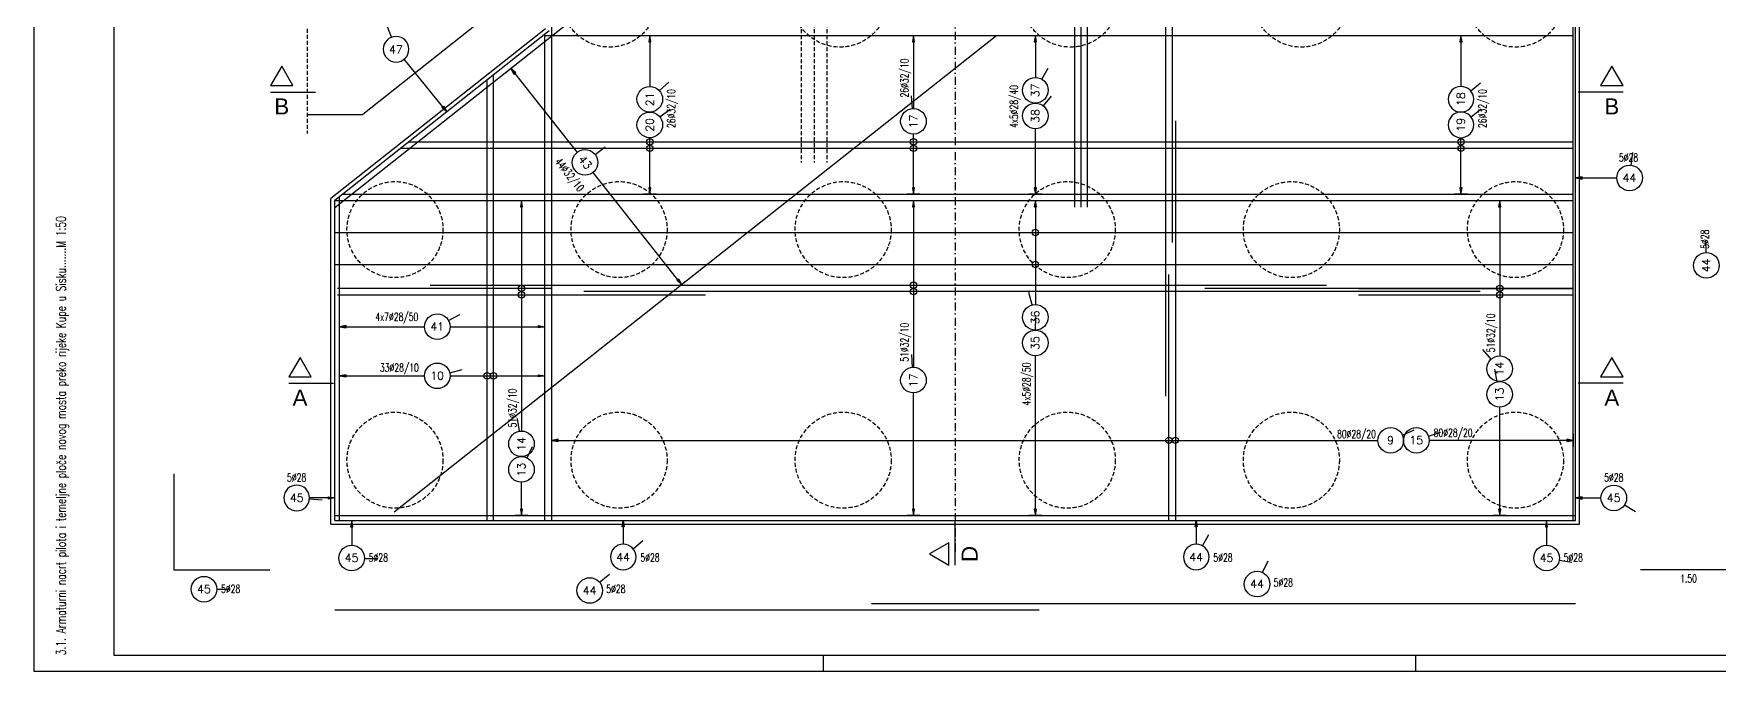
# Model space of a CAD drawing. Extents: x 25615 to 36352, y 68211 to 72666.
# Drawn here: x 25615 to 28247, y 68211 to 69206 of the extents above; entities that cross this region are included whole.
import ezdxf
from ezdxf.enums import TextEntityAlignment as Align

# ---------------------------------------------------------------- set-up
doc = ezdxf.new("R2010")
doc.units = 0
doc.header["$LTSCALE"] = 50
for name, pattern in [('CENTER', [0.47, 0.25, -0.1, 0.02, -0.1]), ('HIDDEN', [9.525, 6.35, -3.175]), ('HIDDEN2', [0.1875, 0.125, -0.0625])]:
    doc.linetypes.add(name, pattern=pattern)
for name, color, linetype in [('ARM', 1, 'CONTINUOUS'), ('ARM-I', 6, 'CONTINUOUS'), ('BETON', 7, 'CONTINUOUS'), ('BETON TANKO', 40, 'CONTINUOUS'), ('CRTICA', 7, 'CONTINUOUS'), ('FILE', 8, 'CONTINUOUS'), ('KOTE', 4, 'CONTINUOUS'), ('NEVIDLJIVO', 9, 'HIDDEN2'), ('OSI', 2, 'CENTER'), ('TANKO', 8, 'CONTINUOUS'), ('TEKST', 7, 'CONTINUOUS')]:
    doc.layers.add(name, color=color, linetype=linetype)
doc.styles.add('KOTE', font='romans.shx', dxfattribs={"width": 0.7})
doc.styles.add('NASLOV', font='ARIAL.TTF')
doc.styles.get("Standard").update_dxf_attribs({"font": 'romans.shx', "width": 0.9})

# ---------------------------------------------------------------- blocks, each defined once
blk = doc.blocks.new('S')
at = {"layer": 'KOTE', "color": 9}
blk.add_line((0, 1), (0, -1), dxfattribs=at)
blk.add_lwpolyline([(-1, 0.17), (-1, -0.17), (0, 0)], close=True, dxfattribs=at)
at = {"layer": 'KOTE', "color": 9, "linetype": 'ByBlock'}
blk.add_solid([(-1, 0.17), (-1, -0.17), (0, 0)], dxfattribs=at)
blk = doc.blocks.new('P')
at = {"layer": 'KOTE'}
blk.add_circle((0, 0), 0.4, dxfattribs=at)
blk.add_attdef('P', text='', height=0.25, dxfattribs=at).set_placement((-0.004, 0.004), align=Align.MIDDLE)
blk = doc.blocks.new('STR')
at = {"layer": 'KOTE', "color": 9}
blk.add_lwpolyline([(-1, 0.17), (-1, -0.17), (0, 0)], close=True, dxfattribs=at)
at = {"layer": 'KOTE', "color": 9, "linetype": 'ByBlock'}
blk.add_solid([(-1, 0.17), (-1, -0.17), (0, 0)], dxfattribs=at)

msp = doc.modelspace()

# ---------------------------------------------------------------- linework, layer by layer
at = {"layer": 'ARM', "ltscale": 10}
for p, q in [((26423.9, 68446.3), (26423.9, 70474.3)), ((28018.9, 68446.3), (28018.9, 70474.3)), ((28022.9, 68446.3), (28022.9, 70474.3)), ((27026.2, 69678.6), (26084.9, 68934.3)), ((26419.9, 69210.6), (26084.9, 68945.8)), ((27118.7, 69203.5), (26177.4, 68459.3)), ((26413, 68447.3), (26413, 69203.9, 0)), ((26413, 69203.6), (28018.9, 69203.6)), ((26322.8, 68447.3), (26322.8, 69132.6, 0)), ((26332.9, 68447.3), (26332.9, 69140.5, 0)), ((26188, 69027.3), (28018.9, 69027.3)), ((26200.6, 69037.3), (28018.9, 69037.3)), ((26092.5, 68447.3, 0), (26092.5, 68950.5, 0)), ((26097.6, 68955.8), (28018.9, 68955.8)), ((26084.9, 68446.3), (26084.9, 68945.8)), ((26084.9, 68945.8), (28018.9, 68945.8)), ((26084.9, 68895.8, 0), (28018.9, 68895.8, 0)), ((26084.9, 68845.8, 0), (28018.9, 68845.8, 0)), ((26084.9, 68453.9), (28022.9, 68453.9)), ((26084.9, 68446.3), (28022.9, 68446.3))]:
    msp.add_line(p, q, dxfattribs=at)
at = {"layer": 'ARM'}
for p, q in [((27397.7, 69070.3, 0), (27397.7, 68446.3, 0)), ((27387.7, 68446.3), (27387.7, 68830.3, 0)), ((26423.9, 68808.6, 0), (26088.9, 68808.6, 0)), ((26088.9, 68798.6, 0), (26663.9, 68798.6, 0)), ((28018.9, 68808.6, 0), (27443.9, 68808.6, 0)), ((27683.9, 68808.6, 0), (28018.9, 68808.6, 0)), ((27683.9, 68798.6, 0), (28018.9, 68798.6, 0))]:
    msp.add_line(p, q, dxfattribs=at)
at = {"layer": 'ARM', "elevation": 0}
for points in [[(27392.7, 70280.3), (27392.7, 68880.3)], [(27382.7, 68640.3), (27382.7, 70040.3)], [(27240.5, 68935.3), (27240.5, 69985.3)], [(27250.5, 68935.3), (27250.5, 69985.3)], [(27260.5, 68935.3), (27260.5, 69985.3)], [(26233.9, 68813.6), (27633.9, 68813.6)], [(27873.9, 68803.6), (26473.9, 68803.6)]]:
    msp.add_lwpolyline(points, dxfattribs=at)
at = {"layer": 'ARM-I'}
for points in [[(25833.6, 68519.2), (25833.6, 68369.2), (25983.6, 68369.2)], [(28274.2, 68519.2), (28274.2, 68369.2), (28124.2, 68369.2)]]:
    msp.add_lwpolyline(points, dxfattribs=at)
at = {"layer": 'ARM-I', "elevation": 0}
for points in [[(26922.9, 68316.6), (28022.9, 68316.6)], [(26084.9, 68306.6), (27184.9, 68306.6)]]:
    msp.add_lwpolyline(points, dxfattribs=at)
at = {"layer": 'BETON', "ltscale": 10}
for p, q in [((28028.9, 68440.3), (28028.9, 70480.3)), ((26413.9, 69213.6), (26078.9, 68948.7)), ((26078.9, 68440.3), (26078.9, 68948.7)), ((26078.9, 68440.3), (28028.9, 68440.3))]:
    msp.add_line(p, q, dxfattribs=at)
at = {"layer": 'BETON'}
for points in [[(25614.7, 68210.6), (35173.4, 68210.6), (35173.4, 72665.6), (25614.7, 72665.6)], [(25739.7, 68235.6), (35148.4, 68235.6), (35148.4, 72640.6), (25739.7, 72640.6)]]:
    msp.add_lwpolyline(points, close=True, dxfattribs=at)
at = {"layer": 'BETON TANKO', "ltscale": 10}
for p in [(26343.9, 69250.3), (26041.9, 69080.3)]:
    msp.add_line(p, (26128.9, 69080.3), dxfattribs=at)
at = {"layer": 'CRTICA'}
for p, q in [((26173.5, 69200.7), (26166.4, 69219.4)), ((27189, 69135.2), (27198.9, 69152.6)), ((26591.8, 69117.3), (26606.7, 69130.7)), ((26987, 69089.3), (26985.4, 69109.2)), ((27191.7, 69093.4), (27204.4, 69108.9)), ((27859.1, 69116.8), (27874.4, 69129.7)), ((26592.7, 69076.2), (26608.5, 69088.5)), ((27859.5, 69076.4), (27875.1, 69088.8)), ((26491.6, 69017.5), (26507.3, 69029.8)), ((28109.7, 69000.8), (28112.2, 69020.7)), ((28226.8, 68864.5), (28226.4, 68884.5)), ((27174.1, 68782.7), (27169, 68802.1)), ((26262.5, 68758.3, 0), (26280, 68768, 0)), ((27179.3, 68743.4), (27179.6, 68763.4)), ((27891.1, 68698.1), (27877.9, 68713.1)), ((26987.3, 68685.2), (26985.9, 68705.2)), ((26264.4, 68676.9, 0), (26283.8, 68681.8, 0)), ((27900.5, 68662.8), (27896.7, 68682.4)), ((26373.4, 68585.5), (26370.2, 68605.2)), ((27752.4, 68579.4), (27770.6, 68587.5)), ((27793, 68577.7), (27811.9, 68584.2)), ((26385.2, 68543.8), (26393.8, 68561.8)), ((26045.3, 68480), (26065.3, 68478.6)), ((28099.4, 68470.6), (28116.3, 68459.9)), ((27440.1, 68406.5), (27449.8, 68424)), ((26550.8, 68401.9), (26566.1, 68414.7)), ((26131.3, 68387), (26151.3, 68386.5)), ((27534, 68364.9), (27542.6, 68382.9)), ((27997.3, 68384.2), (28017, 68380.8)), ((26498.4, 68349.7), (26513.8, 68362.5)), ((25900.7, 68338.7), (25920.7, 68338.6))]:
    msp.add_line(p, q, dxfattribs=at)
at = {"layer": 'FILE'}
for p, q in [((26848.4, 68210.6), (26848.4, 68235.6)), ((27773.4, 68210.6), (27773.4, 68235.6))]:
    msp.add_line(p, q, dxfattribs=at)
at = {"layer": 'KOTE'}
for centre in [(26576.9, 69037.3), (26576.9, 69027.3), (26988.7, 69037.3), (26988.7, 69027.3), (27843.8, 69037.3), (27843.8, 69027.3), (27179.1, 68895.8), (27179.1, 68845.8), (26988.7, 68813.6), (26376.4, 68798.6, 0), (26376.5, 68808.6, 0), (26988.7, 68803.6), (27904.3, 68798.6, 0), (27904.5, 68808.6, 0), (26322.8, 68672, 0), (26332.9, 68672, 0), (27387.7, 68571.2), (27397.7, 68571.2)]:
    msp.add_circle(centre, 5, dxfattribs=at)
at = {"layer": 'NEVIDLJIVO'}
for p, q in [((26041.9, 69870.3, 0), (26041.9, 69050.3, 0)), ((26813.5, 69260.3, 0), (26813.5, 69005.3)), ((26833.5, 69260.3, 0), (26833.5, 69005.3)), ((26853.5, 69260.3), (26853.5, 69005.3))]:
    msp.add_line(p, q, dxfattribs=at)
for centre in [(26513.9, 69260.3), (26873.9, 69260.3), (27233.9, 69260.3), (27593.9, 69260.3), (27928.9, 69260.3), (26178.9, 68900.3), (26528.9, 68900.3), (26878.9, 68900.3), (27228.9, 68900.3), (27578.9, 68900.3), (27928.9, 68900.3), (26178.9, 68540.3), (26528.9, 68540.3), (26878.9, 68540.3), (27228.9, 68540.3), (27578.9, 68540.3), (27928.9, 68540.3)]:
    msp.add_circle(centre, 75, dxfattribs=at)
at = {"layer": 'OSI'}
msp.add_line((27053.9, 70525.3), (27053.9, 68395.3), dxfattribs=at)
at = {"layer": 'TANKO'}
for p, q in [((26576.9, 69203.6), (26576.9, 69123.9)), ((26988.7, 69203.6), (26988.7, 69089.4)), ((27179.1, 69203.6), (27179.1, 69137.9)), ((27843.8, 69203.6), (27843.8, 69123.9)), ((26259.9, 69084.2), (26193.2, 69166.4)), ((26359.9, 69151.8), (26463.4, 69020.8)), ((27179.1, 68955.8), (27179.1, 69057.9)), ((26576.9, 68955.8), (26576.9, 69043.9)), ((26988.7, 68955.8), (26988.7, 69049.4)), ((27843.8, 68955.8), (27843.8, 69043.9)), ((26626.6, 68814.5), (26488.3, 68989.5)), ((28022.9, 68981), (28087.1, 68981)), ((26376.5, 68945.8), (26376.5, 68585.8)), ((26988.7, 68945.8), (26988.7, 68685.3)), ((27179.1, 68945.8), (27179.1, 68783.4)), ((27904.3, 68945.8), (27904.3, 68703.1)), ((26092.5, 68748.7, 0), (26225, 68748.7, 0)), ((26265, 68748.7, 0), (26413, 68748.7, 0)), ((27179.1, 68453.9), (27179.1, 68703.4)), ((26092.5, 68672, 0), (26225, 68672, 0)), ((26265, 68672, 0), (26413, 68672, 0)), ((26988.7, 68453.9), (26988.7, 68645.3)), ((27904.3, 68453.9), (27904.3, 68623.1)), ((26423.9, 68571.2), (27714.1, 68571.2)), ((28018.9, 68571.2), (27794.1, 68571.2)), ((26376.5, 68453.9), (26376.5, 68505.8)), ((26084.9, 68481.3), (26045.4, 68481.3)), ((28022.9, 68481.3), (28062.5, 68481.3)), ((26111.3, 68446.3), (26111.3, 68407.5)), ((26535.4, 68446.3), (26535.4, 68409.1)), ((27430.3, 68446.3), (27430.3, 68409.1)), ((27977.5, 68446.3), (27977.5, 68407.5))]:
    msp.add_line(p, q, dxfattribs=at)
at = {"layer": 'TEKST', "linetype": 'HIDDEN'}
for p, q in [((25984.6, 69115.2, 0), (26054.6, 69115.2, 0)), ((28096.9, 69115.2), (28026.9, 69115.2)), ((26013.1, 68660.3, 0), (26083.1, 68660.3, 0)), ((28096.9, 68660.3, 0), (28026.9, 68660.3, 0)), ((27053.9, 68376.3), (27053.9, 68446.3))]:
    msp.add_line(p, q, dxfattribs=at)
at = {"layer": 'TEKST', "elevation": 0}
for points in [[(25984.6, 69125.2), (26019.6, 69125.2), (26002.1, 69155.5)], [(28061.9, 69125.2), (28096.9, 69125.2), (28079.4, 69155.5)], [(26013.1, 68670.3), (26048.1, 68670.3), (26030.6, 68700.6)], [(28061.9, 68670.3), (28096.9, 68670.3), (28079.4, 68700.6)], [(27043.9, 68376.3), (27043.9, 68411.3), (27013.6, 68393.8)]]:
    msp.add_lwpolyline(points, close=True, dxfattribs=at)

# ---------------------------------------------------------------- block references
at = {"layer": 'KOTE'}
ref = msp.add_blockref('P', (26180.6, 69182), dxfattribs=dict(at, xscale=-50, yscale=50, zscale=50, rotation=180.0000000000544))
ref.add_attrib('P', '47', dxfattribs={"height": 12.5}).set_placement((26180.4, 69181.8), align=Align.MIDDLE)
at = {"layer": 'KOTE', "yscale": 10, "zscale": 10}
for name, p, xscale, rotation in [('S', (26576.9, 69203.6), 10, 89.99999999995299), ('S', (26988.7, 69203.6), 10, 90), ('S', (27179.1, 69203.6), 10, 90), ('S', (27843.8, 69203.6), 10, 89.99999999995299), ('S', (26359.9, 69151.8), 10, 128.3333401090154), ('STR', (26259.9, 69084.2), -10, 129.0601552013939), ('STR', (28022.9, 68981), 10, 180), ('S', (26576.9, 68955.8), 10, 269.999999999953), ('S', (26988.7, 68955.8), 10, 270), ('S', (27179.1, 68955.8), 10, 270), ('S', (27843.8, 68955.8), 10, 269.999999999953), ('S', (26376.5, 68945.8), 10, 90), ('S', (26988.7, 68945.8), 10, 90), ('S', (27179.1, 68945.8), 10, 90), ('S', (27904.3, 68945.8), 10, 90), ('S', (26626.6, 68814.5), -10, 128.3333401090706), ('S', (26092.5, 68748.7, 0), 10, 180), ('S', (26413, 68748.7, 0), -10, 180.0000000000062), ('S', (26092.5, 68672, 0), 10, 180), ('S', (26413, 68672, 0), -10, 180.0000000000062), ('S', (26423.9, 68571.2), 10, 180), ('STR', (26084.9, 68481.3), -10, 179.999999999994), ('STR', (28022.9, 68481.3), 10, 180), ('S', (26376.5, 68453.9), 10, 270), ('S', (26988.7, 68453.9), 10, 270), ('S', (27179.1, 68453.9), 10, 270), ('S', (27904.3, 68453.9), 10, 270), ('STR', (26111.3, 68446.3), 10, 90), ('STR', (26535.4, 68446.3), -10, 270), ('STR', (27430.3, 68446.3), -10, 270), ('STR', (27977.5, 68446.3), 10, 90)]:
    msp.add_blockref(name, p, dxfattribs=dict(at, xscale=xscale, rotation=rotation))
at = {"layer": 'KOTE'}
ref = msp.add_blockref('P', (27179.1, 69117.9), dxfattribs=dict(at, xscale=50, yscale=50, zscale=50, rotation=90))
ref.add_attrib('P', '37', dxfattribs={"height": 12.5, "rotation": 90}).set_placement((27178.9, 69117.7), align=Align.MIDDLE)
ref = msp.add_blockref('P', (26576.9, 69103.9), dxfattribs=dict(at, xscale=50, yscale=50, zscale=50, rotation=90))
ref.add_attrib('P', '21', dxfattribs={"height": 12.5, "rotation": 90}).set_placement((26576.7, 69103.8), align=Align.MIDDLE)
ref = msp.add_blockref('P', (27843.8, 69103.9), dxfattribs=dict(at, xscale=-50, yscale=50, zscale=50, rotation=89.99999999995299))
ref.add_attrib('P', '18', dxfattribs={"height": 12.5, "rotation": 90}).set_placement((27843.6, 69104.1), align=Align.MIDDLE)
ref = msp.add_blockref('P', (26576.9, 69063.9), dxfattribs=dict(at, xscale=50, yscale=50, zscale=50, rotation=90))
ref.add_attrib('P', '20', dxfattribs={"height": 12.5, "rotation": 90}).set_placement((26576.7, 69063.8), align=Align.MIDDLE)
ref = msp.add_blockref('P', (26988.7, 69069.4), dxfattribs=dict(at, xscale=50, yscale=50, zscale=50, rotation=90))
ref.add_attrib('P', '17', dxfattribs={"height": 12.5, "rotation": 90}).set_placement((26988.5, 69069.2), align=Align.MIDDLE)
ref = msp.add_blockref('P', (27179.1, 69077.9), dxfattribs=dict(at, xscale=50, yscale=50, zscale=50, rotation=90))
ref.add_attrib('P', '38', dxfattribs={"height": 12.5, "rotation": 90}).set_placement((27178.9, 69077.7), align=Align.MIDDLE)
ref = msp.add_blockref('P', (27843.8, 69063.9), dxfattribs=dict(at, xscale=-50, yscale=50, zscale=50, rotation=89.99999999995299))
ref.add_attrib('P', '19', dxfattribs={"height": 12.5, "rotation": 90}).set_placement((27843.6, 69064.1), align=Align.MIDDLE)
ref = msp.add_blockref('P', (26475.8, 69005.2), dxfattribs=dict(at, xscale=50, yscale=50, zscale=50, rotation=308.3333401090446))
ref.add_attrib('P', '43', dxfattribs={"height": 12.5, "rotation": 308.3333}).set_placement((26475.9, 69005.4), align=Align.MIDDLE)
ref = msp.add_blockref('P', (28107.1, 68981), dxfattribs=dict(at, xscale=50, yscale=50, zscale=50))
ref.add_attrib('P', '44', dxfattribs={"height": 12.5}).set_placement((28106.9, 68981.2), align=Align.MIDDLE)
ref = msp.add_blockref('P', (28227.1, 68844.5), dxfattribs=dict(at, xscale=50, yscale=50, zscale=50, rotation=90))
ref.add_attrib('P', '44', dxfattribs={"height": 12.5, "rotation": 90}).set_placement((28226.9, 68844.3), align=Align.MIDDLE)
ref = msp.add_blockref('P', (26245, 68748.7, 0), dxfattribs=dict(at, xscale=50, yscale=50, zscale=50))
ref.add_attrib('P', '41', dxfattribs={"height": 12.5}).set_placement((26244.8, 68748.9, 0), align=Align.MIDDLE)
ref = msp.add_blockref('P', (27179.1, 68763.4), dxfattribs=dict(at, xscale=50, yscale=50, zscale=50, rotation=90))
ref.add_attrib('P', '36', dxfattribs={"height": 12.5, "rotation": 90}).set_placement((27178.9, 68763.2), align=Align.MIDDLE)
ref = msp.add_blockref('P', (27179.1, 68723.4), dxfattribs=dict(at, xscale=50, yscale=50, zscale=50, rotation=90))
ref.add_attrib('P', '35', dxfattribs={"height": 12.5, "rotation": 90}).set_placement((27178.9, 68723.2), align=Align.MIDDLE)
ref = msp.add_blockref('P', (26245, 68672, 0), dxfattribs=dict(at, xscale=50, yscale=50, zscale=50))
ref.add_attrib('P', '10', dxfattribs={"height": 12.5}).set_placement((26244.8, 68672.2, 0), align=Align.MIDDLE)
ref = msp.add_blockref('P', (26988.7, 68665.3), dxfattribs=dict(at, xscale=50, yscale=50, zscale=50, rotation=90))
ref.add_attrib('P', '17', dxfattribs={"height": 12.5, "rotation": 90}).set_placement((26988.5, 68665.1), align=Align.MIDDLE)
ref = msp.add_blockref('P', (27904.3, 68683.1), dxfattribs=dict(at, xscale=50, yscale=50, zscale=50, rotation=90))
ref.add_attrib('P', '14', dxfattribs={"height": 12.5, "rotation": 90}).set_placement((27904.1, 68683), align=Align.MIDDLE)
ref = msp.add_blockref('P', (27904.3, 68643.1), dxfattribs=dict(at, xscale=50, yscale=50, zscale=50, rotation=90))
ref.add_attrib('P', '13', dxfattribs={"height": 12.5, "rotation": 90}).set_placement((27904.1, 68643), align=Align.MIDDLE)
ref = msp.add_blockref('P', (26376.5, 68565.8), dxfattribs=dict(at, xscale=50, yscale=50, zscale=50, rotation=90))
ref.add_attrib('P', '14', dxfattribs={"height": 12.5, "rotation": 90}).set_placement((26376.3, 68565.6), align=Align.MIDDLE)
ref = msp.add_blockref('P', (27734.1, 68571.2), dxfattribs=dict(at, xscale=50, yscale=50, zscale=50))
ref.add_attrib('P', '9', dxfattribs={"height": 12.5}).set_placement((27733.9, 68571.4), align=Align.MIDDLE)
ref = msp.add_blockref('P', (27774.1, 68571.2), dxfattribs=dict(at, xscale=50, yscale=50, zscale=50))
ref.add_attrib('P', '15', dxfattribs={"height": 12.5}).set_placement((27773.9, 68571.4), align=Align.MIDDLE)
at = {"layer": 'KOTE', "xscale": 10, "yscale": 10, "zscale": 10}
msp.add_blockref('S', (28018.9, 68571.2), dxfattribs=at)
at = {"layer": 'KOTE'}
ref = msp.add_blockref('P', (26376.5, 68525.8), dxfattribs=dict(at, xscale=50, yscale=50, zscale=50, rotation=90))
ref.add_attrib('P', '13', dxfattribs={"height": 12.5, "rotation": 90}).set_placement((26376.3, 68525.6), align=Align.MIDDLE)
ref = msp.add_blockref('P', (26025.4, 68481.3), dxfattribs=dict(at, xscale=-50, yscale=50, zscale=50, rotation=359.999999999994))
ref.add_attrib('P', '45', dxfattribs={"height": 12.5, "rotation": 360}).set_placement((26025.5, 68481.5), align=Align.MIDDLE)
ref = msp.add_blockref('P', (28082.5, 68481.3), dxfattribs=dict(at, xscale=50, yscale=50, zscale=50))
ref.add_attrib('P', '45', dxfattribs={"height": 12.5}).set_placement((28082.3, 68481.5), align=Align.MIDDLE)
ref = msp.add_blockref('P', (26111.3, 68387.5), dxfattribs=dict(at, xscale=50, yscale=50, zscale=50))
ref.add_attrib('P', '45', dxfattribs={"height": 12.5}).set_placement((26111.1, 68387.7), align=Align.MIDDLE)
ref = msp.add_blockref('P', (26535.4, 68389.1), dxfattribs=dict(at, xscale=-50, yscale=50, zscale=50, rotation=180))
ref.add_attrib('P', '44', dxfattribs={"height": 12.5}).set_placement((26535.2, 68388.9), align=Align.MIDDLE)
ref = msp.add_blockref('P', (27430.3, 68389.1), dxfattribs=dict(at, xscale=-50, yscale=50, zscale=50, rotation=180))
ref.add_attrib('P', '44', dxfattribs={"height": 12.5}).set_placement((27430.1, 68388.9), align=Align.MIDDLE)
ref = msp.add_blockref('P', (27977.5, 68387.5), dxfattribs=dict(at, xscale=50, yscale=50, zscale=50))
ref.add_attrib('P', '45', dxfattribs={"height": 12.5}).set_placement((27977.4, 68387.7), align=Align.MIDDLE)
ref = msp.add_blockref('P', (25880.7, 68338.8), dxfattribs=dict(at, xscale=50, yscale=50, zscale=50))
ref.add_attrib('P', '45', dxfattribs={"height": 12.5}).set_placement((25880.5, 68339), align=Align.MIDDLE)
ref = msp.add_blockref('P', (26483.1, 68336.8), dxfattribs=dict(at, xscale=50, yscale=50, zscale=50))
ref.add_attrib('P', '44', dxfattribs={"height": 12.5}).set_placement((26482.9, 68337), align=Align.MIDDLE)
ref = msp.add_blockref('P', (27525.4, 68346.8), dxfattribs=dict(at, xscale=50, yscale=50, zscale=50))
ref.add_attrib('P', '44', dxfattribs={"height": 12.5}).set_placement((27525.3, 68347), align=Align.MIDDLE)

# ---------------------------------------------------------------- texts
at = {"layer": 'FILE', "style": 'KOTE', "width": 0.7}
msp.add_text('3.1. Armaturni nacrt pilota i temeljne ploče novog mosta preko rijeke Kupe u Sisku.......M 1:50', height=15, rotation=90, dxfattribs=at).set_placement((25664.7, 68235.6))
at = {"layer": 'KOTE', "style": 'KOTE', "width": 0.7}
for s, rotation, p in [('26%%c32/10', 90, (26975.5, 69137)), ('26%%c32/10', 90, (26611.3, 69089.3)), ('26%%c32/10', 90, (27878.1, 69089.3)), ('44%%C32/10', 308.3333, (26451, 68985.6)), ('51%%c32/10', 90, (27891.1, 68739.1)), ('51%%c32/10', 90, (26975.5, 68724.4)), ('51%%c32/10', 90, (26363.3, 68621.7)), ('5%%c28', 360, (26025.3, 68513.2))]:
    msp.add_text(s, height=12.5, rotation=rotation, dxfattribs=at).set_placement(p, align=Align.MIDDLE)
for s, p in [('4x5%%c28/40', (27151.8, 69059)), ('5%%c28', (28231, 68870.3)), ('4x5%%c28/50', (27171.4, 68625.7))]:
    msp.add_text(s, height=12.5, rotation=90, dxfattribs=at).set_placement(p)
for s, p in [('5%%c28', (28105.5, 69012.8)), ('4x7%%c28/50', (26181.8, 68763.2, 0)), ('33%%C28/10', (26185.7, 68683.9, 0)), ('5%%c28', (28082.5, 68513.2)), ('5%%c28', (26153, 68388.2)), ('5%%c28', (26577.2, 68388.1)), ('5%%c28', (27472.1, 68388.1)), ('5%%c28', (28019.2, 68388.2)), ('5%%c28', (25922.3, 68339.4)), ('1.50', (28199.2, 68355.4))]:
    msp.add_text(s, height=12.5, dxfattribs=at).set_placement(p, align=Align.MIDDLE)
for p in [(27711, 68574.8), (27861.9, 68576.9)]:
    msp.add_text('80%%C28/20', height=12.5, dxfattribs=at).set_placement(p, align=Align.RIGHT)
for p in [(26508.9, 68333), (27551.3, 68343)]:
    msp.add_text('5%%c28', height=12.5, dxfattribs=at).set_placement(p)
at = {"layer": 'TEKST', "style": 'NASLOV'}
for s, p in [('B', (26002.1, 69092.7, 0)), ('B', (28079.4, 69092.7)), ('A', (26030.6, 68637.8, 0)), ('A', (28079.4, 68637.8, 0))]:
    msp.add_text(s, height=25, dxfattribs=at).set_placement(p, align=Align.MIDDLE)
msp.add_text('D', height=25, rotation=90, dxfattribs=at).set_placement((27076.4, 68393.8), align=Align.MIDDLE)

doc.saveas('drawing.dxf')
